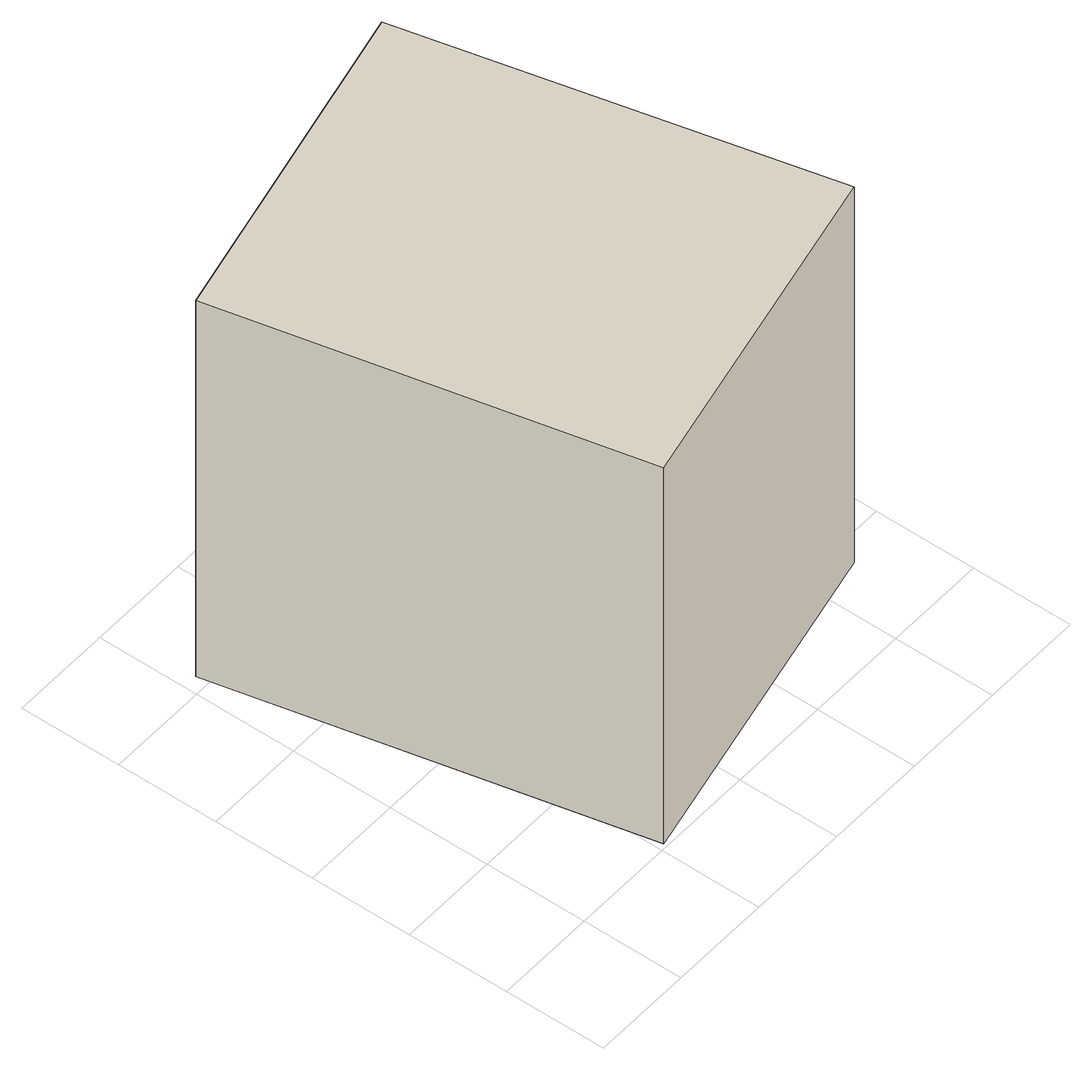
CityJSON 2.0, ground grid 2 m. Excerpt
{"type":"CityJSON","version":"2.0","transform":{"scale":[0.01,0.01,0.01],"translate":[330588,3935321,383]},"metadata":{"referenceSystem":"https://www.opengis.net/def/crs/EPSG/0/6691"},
"CityObjects":{
"building1":{"type":"Building","attributes":{"usage":"413","measuredHeight":9.4,"storeysAboveGround":1,"BuildingIDAttribute.prefecture":"14","BuildingIDAttribute.city":"14151","BuildingDetailAttribute.totalFloorArea":48.71,"BuildingDetailAttribute.buildingFootprintArea":48.71,"BuildingDetailAttribute.buildingStructureType":"601","BuildingDetailAttribute.buildingStructureOrgType":"1","BuildingDetailAttribute.orgUsage":"30","BuildingDetailAttribute.surveyYear":2015,"BuildingLandSlideRiskAttribute.description":"1","BuildingLandSlideRiskAttribute.areaType":"1"},"geometry":[{"type":"Solid","lod":"1","boundaries":[[[[0,1,2,3]],[[2,4,5,3]],[[1,6,4,2]],[[0,7,6,1]],[[3,5,7,0]],[[4,6,7,5]]]]}]}
},
"vertices":[
[214,7,11],[30,826,11],[698,978,11],[890,157,11],[698,978,894],[890,157,894],[30,826,894],[214,7,894]
]}
